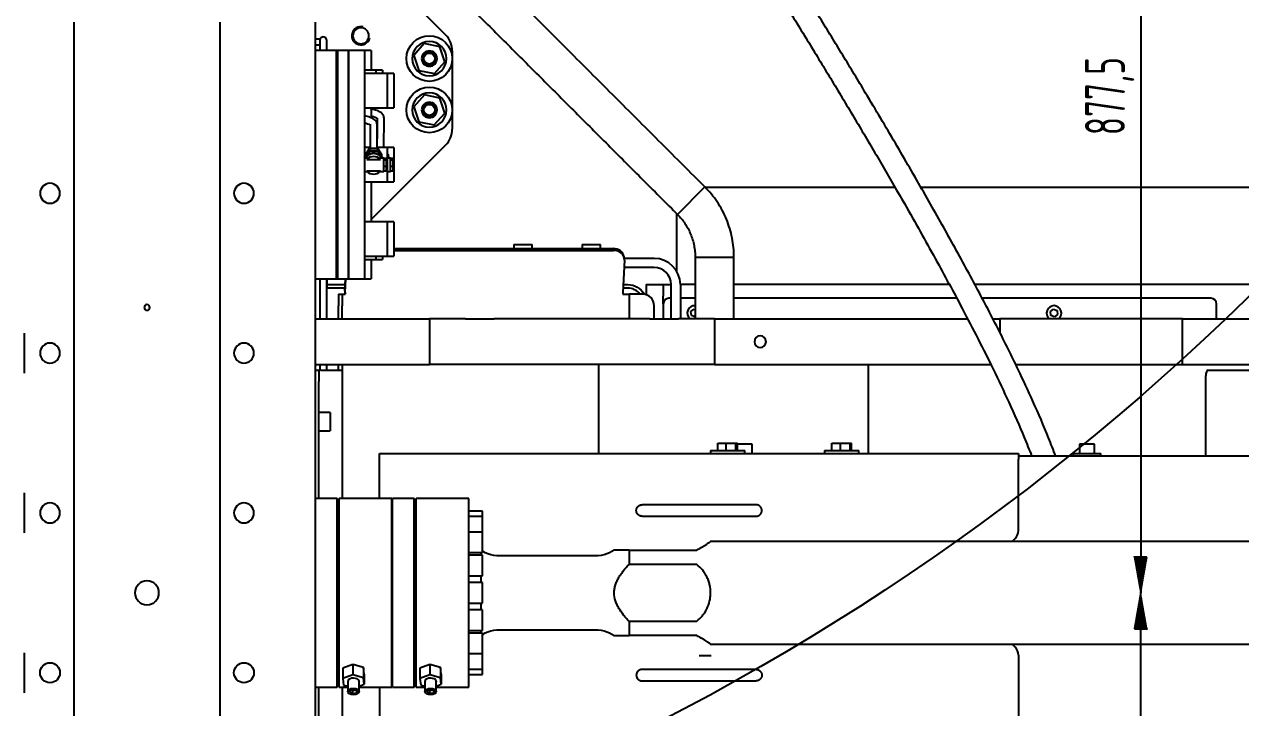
# Model space of a CAD drawing. Header units: millimetres. Extents: x 10462777 to 22643323, y 453826 to 1389191.
# Drawn here: x 11269581 to 11270614, y 577918 to 578497 of the extents above; entities that cross this region are included whole.
import ezdxf

# ---------------------------------------------------------------- set-up
doc = ezdxf.new("R2010")
doc.units = ezdxf.units.MM
doc.header["$LTSCALE"] = 200
doc.header["$MEASUREMENT"] = 0
doc.linetypes.add('CENTER', pattern=[2, 1.25, -0.25, 0.25, -0.25])
doc.linetypes.add('PHANTOM', pattern=[2.5, 1.25, -0.25, 0.25, -0.25, 0.25, -0.25])
doc.layers.add('1', color=1, linetype='CENTER')
doc.layers.add('11', color=6, linetype='PHANTOM')
doc.layers.add('LAYOUT', color=8, linetype='CONTINUOUS', lineweight=25)
doc.styles.add('iso-1', font='isocp.shx')
pattern_1 = [(45, (11264598.07192, 575850.65161), (-0.1369525464, 0.1369525464), [])]

# ---------------------------------------------------------------- blocks, each defined once
blk = doc.blocks.new('r710ic')
at = {"layer": 'LAYOUT', "color": 3}
blk.add_circle((272041.4, 104232.6), 2050.1, dxfattribs=at)

msp = doc.modelspace()

# ---------------------------------------------------------------- hatches: boundary and pattern name
at = {"layer": '1', "linetype": 'Continuous'}
h = msp.add_hatch(dxfattribs=at)
h.set_pattern_fill('ANSI31', color=27, scale=0.19368, angle=45, style=0, pattern_type=0)
h.set_pattern_definition(pattern_1)
h.paths.add_polyline_path([(11270528.77641, 578015.04485), (11270523.35494, 578045.79156), (11270534.19789, 578045.7916)], flags=0)
h = msp.add_hatch(dxfattribs=at)
h.set_pattern_fill('ANSI31', color=27, scale=0.19368, angle=45, style=0, pattern_type=0)
h.set_pattern_definition(pattern_1)
h.paths.add_polyline_path([(11270528.77641, 578015.04485), (11270534.19789, 577984.29815), (11270523.35494, 577984.29811)], flags=0)

# ---------------------------------------------------------------- linework, layer by layer
at = {"layer": '1', "color": 27, "linetype": 'Continuous'}
for p in [(11270528.77641, 578864.82038), (11270528.77641, 577165.26933)]:
    msp.add_line(p, (11270528.77641, 578015.04485), dxfattribs=at)
at = {"layer": '1', "color": 80, "linetype": 'Continuous'}
for p, q in [((11269938.62488, 578488.45517), (11269891.03604, 578536.04401)), ((11269944.29764, 578474.75992), (11269944.29764, 578408.49084)), ((11269938.62488, 578394.79559), (11269875.54085, 578331.71155))]:
    msp.add_line(p, q, dxfattribs=at)
at = {"layer": '1', "color": 15, "linetype": 'Continuous'}
for p, q in [((11269623.42769, 577530.84448), (11269623.42769, 578499.24522)), ((11269623.42769, 577530.84448), (11269623.42769, 578499.24522)), ((11269747.07319, 578499.24522), (11269747.07319, 577530.84448)), ((11269747.07319, 578499.24522), (11269747.07319, 577530.84448)), ((11269828.08955, 578499.24522), (11269828.08955, 577530.84448)), ((11269828.08955, 578499.24522), (11269828.08955, 577530.84448)), ((11269581.14736, 578235.35602), (11269581.14736, 578201.46199)), ((11269581.14736, 578235.35602), (11269581.14736, 578201.46199)), ((11269581.14736, 578099.77992), (11269581.14736, 578065.88589)), ((11269581.14736, 578099.77992), (11269581.14736, 578065.88589)), ((11269581.14736, 577964.20381), (11269581.14736, 577930.30979)), ((11269581.14736, 577964.20381), (11269581.14736, 577930.30979))]:
    msp.add_line(p, q, dxfattribs=at)
at = {"layer": '1', "color": 252, "linetype": 'Continuous'}
for p, q in [((11269828.0897, 578479.87721), (11269831.96315, 578479.87721)), ((11269831.96315, 578483.75081), (11269831.96315, 578480.99073)), ((11269831.96315, 578480.99073), (11269831.96315, 578475.03533)), ((11269837.77356, 578480.99073), (11269837.77356, 578483.75081)), ((11269837.77356, 578475.03533), (11269837.77356, 578480.99073)), ((11269846.15023, 578475.0352), (11269828.08935, 578475.0352)), ((11269847.11791, 578475.0352), (11269846.14954, 578475.0352)), ((11269846.63443, 578474.19654), (11269846.15023, 578475.0352)), ((11269846.15023, 578281.35506), (11269846.15023, 578475.0352)), ((11269847.11863, 578475.0352), (11269846.63443, 578474.19654)), ((11269846.63443, 578282.19372), (11269846.63443, 578474.19654)), ((11269856.31843, 578475.0352), (11269847.11863, 578475.0352)), ((11269847.11863, 578281.35506), (11269847.11863, 578475.0352)), ((11269869.87604, 578475.0352), (11269856.31843, 578475.0352)), ((11269856.31843, 578475.0352), (11269856.31843, 578281.35506)), ((11269856.31843, 578378.19513), (11269856.31843, 578475.0352)), ((11269875.54119, 578475.0352), (11269869.87601, 578475.0352)), ((11269869.87604, 578475.0352), (11269869.87604, 578281.35506)), ((11269875.54119, 578475.0352), (11269875.54119, 578458.57181)), ((11269875.54119, 578426.02666), (11269875.54119, 578418.02888)), ((11269874.71805, 578412.62386), (11269874.71805, 578392.38635)), ((11269880.52845, 578392.38635), (11269880.52845, 578412.62386)), ((11269880.72985, 578417.83942), (11269880.52846, 578400.09226)), ((11269886.25559, 578392.72126), (11269886.53988, 578417.77349)), ((11269856.31843, 578281.35506), (11269856.31843, 578378.19513)), ((11269875.54119, 578363.67547), (11269875.54119, 578329.82725)), ((11270135.534, 578336.04728), (11270158.81627, 578359.32888)), ((11269875.54119, 578297.81845), (11269875.54119, 578281.35506)), ((11270115.70457, 578298.78627), (11270090.42387, 578298.78627)), ((11270150.567, 578299.75369), (11270183.49262, 578299.75546)), ((11270115.70457, 578291.03906), (11270090.20749, 578291.03906)), ((11269828.08935, 578281.35506), (11269846.15023, 578281.35506)), ((11269831.96315, 578281.34597), (11269831.96315, 578247.46042)), ((11269837.77356, 578281.35506), (11269837.77356, 578273.60596)), ((11269837.77356, 578247.46042), (11269837.77356, 578281.34597)), ((11269837.77356, 578276.51305), (11269837.77356, 578273.60785)), ((11269837.77356, 578276.51305), (11269853.54445, 578276.51305)), ((11269853.39746, 578273.60785), (11269837.77677, 578273.60785)), ((11269846.14954, 578281.35506), (11269847.11791, 578281.35506)), ((11269846.15023, 578281.35506), (11269846.63443, 578282.19372)), ((11269846.63443, 578282.19372), (11269847.11863, 578281.35506)), ((11269847.11863, 578281.35506), (11269856.31843, 578281.35506)), ((11269856.31843, 578281.35506), (11269869.87604, 578281.35506)), ((11269869.87601, 578281.35506), (11269875.54119, 578281.35506)), ((11270093.43135, 578273.60785), (11270089.32997, 578273.60785)), ((11270089.47665, 578276.51305), (11270093.43135, 578276.51305)), ((11270108.92577, 578276.51305), (11270123.45178, 578276.51305)), ((11270108.92577, 578276.51305), (11270108.92577, 578267.88392)), ((11270123.45178, 578276.51305), (11270130.23052, 578276.51305)), ((11270123.45178, 578276.51305), (11270123.45178, 578266.82904)), ((11270130.23058, 578247.46005), (11270130.23058, 578276.51305)), ((11270137.97779, 578276.51305), (11270137.97779, 578247.46005)), ((11270123.45178, 578260.11742), (11270123.45178, 578266.82904)), ((11270130.23437, 578264.96537), (11270128.29378, 578264.96537)), ((11270150.56738, 578264.96537), (11270137.98233, 578264.96537)), ((11270372.55585, 578264.96537), (11270183.49981, 578264.96537)), ((11270588.28413, 578264.96537), (11270394.08196, 578264.96537)), ((11270123.45178, 578260.12337), (11270123.45178, 578247.46122)), ((11270593.12614, 578247.46122), (11270593.12614, 578260.12337)), ((11269831.96315, 578208.72106), (11269831.96315, 578203.9193)), ((11269837.77356, 578203.9193), (11269837.77356, 578208.72106)), ((11270585.6657, 578203.883), (11270755.32378, 578203.883)), ((11270584.00964, 578131.37066), (11270584.00964, 578199.04099)), ((11270425.01383, 578131.37399), (11270662.3053, 578131.37399))]:
    msp.add_line(p, q, dxfattribs=at)
at = {"layer": '1', "color": 163, "linetype": 'Continuous'}
for p, q in [((11270320.28274, 578358.83066), (11270159.23019, 578358.83066)), ((11270931.098, 578358.83066), (11270342.31259, 578358.83066)), ((11270135.07259, 578287.51233), (11270135.07259, 578336.50811)), ((11269894.91089, 578305.58731), (11270081.29258, 578305.58731)), ((11269894.91134, 578307.03991), (11270081.0733, 578307.03991)), ((11270090.51773, 578297.20071), (11270089.13792, 578269.77977)), ((11270090.44609, 578298.64621), (11270090.22681, 578300.09881)), ((11269853.27485, 578271.23237), (11269853.78424, 578281.35541)), ((11269853.49413, 578269.77977), (11269854.07661, 578281.35526)), ((11270150.5699, 578276.58618), (11270137.98069, 578276.58618)), ((11270366.36155, 578276.58618), (11270183.50328, 578276.58618)), ((11270940.782, 578276.58618), (11270388.01499, 578276.58618)), ((11269847.90301, 578268.32717), (11269850.80821, 578268.32717)), ((11269847.90301, 578268.32717), (11269847.90301, 578258.64316)), ((11269850.80821, 578268.32717), (11269850.80821, 578258.64316)), ((11269850.80821, 578268.32717), (11269853.46021, 578268.32717)), ((11270089.104, 578268.32717), (11270094.408, 578268.32717)), ((11270094.408, 578268.32717), (11270094.408, 578247.45512)), ((11270097.3132, 578268.32717), (11270094.408, 578268.32717)), ((11270106.0288, 578268.32717), (11270097.3132, 578268.32717)), ((11269847.90301, 578247.46079), (11269847.90301, 578258.64316)), ((11269850.80821, 578247.46079), (11269850.80821, 578258.64316)), ((11270115.71281, 578247.46047), (11270115.71281, 578258.64316)), ((11269828.08955, 578247.46103), (11269924.92963, 578247.46103)), ((11269924.92963, 578247.46103), (11269924.92963, 578208.725)), ((11269955.6267, 578247.46103), (11269924.92963, 578247.46103)), ((11269955.6267, 578247.46103), (11269979.83672, 578247.46103)), ((11270112.12272, 578247.46103), (11269979.83672, 578247.46103)), ((11270112.12272, 578247.46103), (11270136.33274, 578247.46103)), ((11270167.02981, 578247.46103), (11270136.33274, 578247.46103)), ((11270167.02981, 578247.46103), (11270167.02981, 578208.725)), ((11270167.02981, 578247.46103), (11270381.77268, 578247.46103)), ((11270403.23637, 578247.46103), (11270409.13, 578247.46103)), ((11270409.13, 578247.46103), (11270409.13, 578236.00364)), ((11270564.07412, 578247.46103), (11270409.13, 578247.46103)), ((11270564.07412, 578247.46103), (11271131.55695, 578247.46103)), ((11270564.07412, 578208.725), (11270564.07412, 578247.46103)), ((11269828.08955, 578208.725), (11269924.92963, 578208.725)), ((11269828.08955, 578203.92852), (11269830.99475, 578203.92852)), ((11269830.99475, 578203.92852), (11269830.99475, 578194.24451)), ((11269832.90632, 578203.92852), (11269830.99475, 578203.92852)), ((11269832.90632, 578203.92852), (11269846.98508, 578203.92852)), ((11269846.98508, 578203.92852), (11269850.80821, 578203.92852)), ((11269847.90301, 578203.92852), (11269847.90301, 578208.72496)), ((11269850.80821, 578208.72496), (11269850.80821, 578203.92852)), ((11269850.80821, 578203.92852), (11269850.80821, 578094.93674)), ((11269955.6267, 578208.725), (11269924.92963, 578208.725)), ((11269979.83672, 578208.725), (11269955.6267, 578208.725)), ((11270112.12272, 578208.725), (11269979.83672, 578208.725)), ((11270068.42316, 578208.725), (11270068.42316, 578133.31079)), ((11270136.33274, 578208.725), (11270112.12272, 578208.725)), ((11270167.02981, 578208.725), (11270136.33274, 578208.725)), ((11270167.02981, 578208.725), (11270401.45088, 578208.725)), ((11270297.76391, 578133.31079), (11270297.76391, 578208.725)), ((11270422.65129, 578208.725), (11270564.07412, 578208.725)), ((11270564.07412, 578208.725), (11271131.55695, 578208.725)), ((11269830.99475, 578094.9343), (11269830.99475, 578194.24451)), ((11269830.99475, 577835.84519), (11269830.99475, 577935.1554)), ((11269850.80821, 577935.15296), (11269850.80821, 577826.16119))]:
    msp.add_line(p, q, dxfattribs=at)
at = {"layer": '1', "color": 60, "linetype": 'Continuous'}
for p, q in [((11269882.71041, 578133.31079), (11270425.01483, 578133.31079)), ((11269882.71041, 578128.46879), (11269882.71041, 578133.31079)), ((11270425.01483, 578133.31079), (11270425.01483, 578128.46879)), ((11269882.71041, 578094.9386), (11269882.71041, 578128.46879)), ((11270425.01483, 578067.96034), (11270425.01483, 578128.46879)), ((11269846.66183, 578094.93791), (11269828.08955, 578094.93791)), ((11269846.66183, 578071.53778), (11269846.66183, 578094.93791)), ((11269892.9724, 578094.93791), (11269848.25331, 578094.93791)), ((11269848.25331, 577935.15179), (11269848.25331, 578094.93791)), ((11269892.9724, 577935.15179), (11269892.9724, 578094.93791)), ((11269912.12572, 578094.93791), (11269893.55344, 578094.93791)), ((11269893.55344, 578071.53778), (11269893.55344, 578094.93791)), ((11269912.12572, 578071.53778), (11269912.12572, 578094.93791)), ((11269958.43629, 578094.93791), (11269913.7172, 578094.93791)), ((11269913.7172, 577935.15179), (11269913.7172, 578094.93791)), ((11269958.43629, 577935.15179), (11269958.43629, 578094.93791)), ((11269846.66183, 577935.15179), (11269846.66183, 578071.53778)), ((11269893.55344, 577935.15179), (11269893.55344, 578071.53778)), ((11269912.12572, 577935.15179), (11269912.12572, 578071.53778)), ((11271192.5662, 578058.62289), (11270163.29594, 578058.62289)), ((11270419.68842, 578058.62268), (11270422.17845, 578061.11271)), ((11269893.55482, 578051.35988), (11269892.97438, 578051.35988)), ((11269892.97485, 578050.07481), (11269893.55682, 578050.07481)), ((11269968.50766, 578049.12639), (11269968.50766, 578046.92105)), ((11269970.05486, 578050.07481), (11269970.73281, 578050.07481)), ((11269972.39989, 578049.1127), (11269970.05713, 578050.46529)), ((11270068.24362, 578046.51788), (11269982.0839, 578046.51788)), ((11270081.81986, 578051.35988), (11270077.92763, 578049.1127)), ((11270094.39976, 578051.35988), (11270151.85124, 578051.35988)), ((11270094.39976, 578051.35988), (11270094.39976, 578039.13352)), ((11270151.85124, 578039.13352), (11270094.39976, 578039.13352)), ((11269968.50766, 578029.49019), (11269968.50766, 578023.75797)), ((11269968.50766, 578006.33173), (11269968.50766, 578000.59951)), ((11270094.39976, 577990.95619), (11270151.85124, 577990.95619)), ((11270094.39976, 577990.95619), (11270094.39976, 577978.72982)), ((11269892.97438, 577978.72982), (11269893.55482, 577978.72982)), ((11269892.97485, 577980.01489), (11269893.55682, 577980.01489)), ((11269968.50766, 577983.16865), (11269968.50766, 577980.96331)), ((11269970.05486, 577980.01489), (11269970.73281, 577980.01489)), ((11269970.05713, 577979.62441), (11269972.39989, 577980.97701)), ((11269982.0839, 577983.57183), (11270068.24362, 577983.57183)), ((11270077.92763, 577980.97701), (11270081.81986, 577978.72982)), ((11270151.85124, 577978.72982), (11270094.39976, 577978.72982)), ((11270163.29594, 577971.46682), (11271192.5662, 577971.46682)), ((11270422.17845, 577968.97699), (11270419.68842, 577971.46702)), ((11270425.01483, 577962.12937), (11270425.01483, 577901.62091)), ((11269828.08955, 577935.15179), (11269846.66183, 577935.15179)), ((11269848.25331, 577935.15179), (11269855.76052, 577935.15179)), ((11269865.30246, 577935.15179), (11269892.9724, 577935.15179)), ((11269882.71041, 577935.15111), (11269882.71041, 577901.62091)), ((11269893.55344, 577935.15179), (11269912.12572, 577935.15179)), ((11269913.7172, 577935.15179), (11269921.22441, 577935.15179)), ((11269930.76635, 577935.15179), (11269958.43629, 577935.15179))]:
    msp.add_line(p, q, dxfattribs=at)
at = {"layer": '1', "color": 80, "linetype": 'Continuous', "extrusion": (0, 0, -1)}
msp.add_circle((-11269866.82558, 578487.62441), 6.77881, dxfattribs=at)
at = {"layer": '1', "color": 15, "linetype": 'Continuous', "extrusion": (0, 0, -1)}
for centre, radius in [((-11269602.93638, 578353.98511), 8.47351), ((-11269602.93638, 578353.98511), 8.47351), ((-11269767.5645, 578353.98511), 8.47351), ((-11269767.5645, 578353.98511), 8.47351), ((-11269685.25044, 578257.14504), 2.421), ((-11269685.25044, 578257.14504), 2.421), ((-11269602.93638, 578218.40901), 8.47351), ((-11269602.93638, 578218.40901), 8.47351), ((-11269767.5645, 578218.40901), 8.47351), ((-11269767.5645, 578218.40901), 8.47351), ((-11269602.93638, 578082.8329), 8.47351), ((-11269602.93638, 578082.8329), 8.47351), ((-11269767.5645, 578082.8329), 8.47351), ((-11269767.5645, 578082.8329), 8.47351), ((-11269685.25044, 578015.04485), 10.16821), ((-11269685.25044, 578015.04485), 10.16821)]:
    msp.add_circle(centre, radius, dxfattribs=at)
at = {"layer": '1', "color": 163, "linetype": 'Continuous', "extrusion": (0, 0, -1)}
msp.add_circle((-11270205.76584, 578228.09302), 4.93884, dxfattribs=at)
at = {"layer": '1', "color": 15, "linetype": 'Continuous'}
for centre in [(11269602.93638, 577947.2568), (11269602.93638, 577947.2568), (11269767.5645, 577947.2568), (11269767.5645, 577947.2568)]:
    msp.add_circle(centre, 8.47351, dxfattribs=at)
at = {"layer": '1', "color": 80, "linetype": 'Continuous'}
for centre, radius, start, end in [((11269866.82558, 578487.62441), 7.74721, 74.99999998, 344.99999998), ((11269924.92963, 578474.75992), 19.36801, 0, 44.99999994), ((11269924.92963, 578408.49084), 19.36801, 315.00000006, 0)]:
    msp.add_arc(centre, radius, start, end, dxfattribs=at)
at = {"layer": '1', "color": 252, "linetype": 'Continuous'}
for centre, radius, start, end in [((11269834.86836, 578483.75081), 2.9052, 0, 180.00003895), ((11270115.70457, 578276.51305), 22.27322, 0, 90), ((11270115.70457, 578276.51305), 14.52601, 0, 90), ((11270093.43135, 578261.01864), 12.58921, 35.48954465, 90), ((11270128.29378, 578260.12337), 4.842, 90, 180), ((11270588.28413, 578260.12337), 4.842, 0, 90)]:
    msp.add_arc(centre, radius, start, end, dxfattribs=at)
at = {"layer": '1', "color": 252, "linetype": 'Continuous', "extrusion": (0, 0, -1)}
msp.add_arc((-11270093.43135, 578261.01864), 15.49441, 90, 152.11686127, dxfattribs=at)
at = {"layer": '1', "color": 163, "linetype": 'Continuous'}
msp.add_arc((11270106.0288, 578258.64316), 9.68401, 0, 90, dxfattribs=at)
at = {"layer": '1', "color": 60, "linetype": 'Continuous', "extrusion": (0, 0, -1)}
for centre, radius, start, end in [((-11269847.45757, 578094.93791), 0.79574, 180, 0), ((-11269912.92146, 578094.93791), 0.79574, 180, 0), ((-11269982.0839, 578065.88589), 19.36801, 270, 300), ((-11270068.24362, 578065.88589), 19.36801, 240, 270), ((-11269982.0839, 577964.20381), 19.36801, 60, 90), ((-11270068.24362, 577964.20381), 19.36801, 90, 120), ((-11269847.45757, 577935.15179), 0.79574, 0, 180), ((-11269912.92146, 577935.15179), 0.79574, 0, 180)]:
    msp.add_arc(centre, radius, start, end, dxfattribs=at)
at = {"layer": '1', "color": 60, "linetype": 'Continuous'}
for centre, start, end in [((11270415.33082, 578067.96034), 315.00000006, 0), ((11270415.33082, 577962.12937), 0, 44.99999994)]:
    msp.add_arc(centre, 9.68401, start, end, dxfattribs=at)
at = {"layer": '1', "color": 163, "linetype": 'Continuous'}
for centre, major_axis, ratio, start_param, end_param in [((11270080.65129, 578298.65331), (-9.57552, -1.4455), 0.8627299157, 3.1415988443, 4.5391653132), ((11270080.87057, 578297.20071), (9.57552, 1.4455), 0.8627299157, 6.10996164, 7.6807579668), ((11269853.71342, 578268.32717), (0, -5.8104), 0.0871557427, 4.1887902048, 4.7123889804), ((11269853.71342, 578268.32717), (0, -2.9052), 0.0871557427, 4.1887902048, 4.7123889804), ((11270089.35721, 578268.32717), (0, 2.9052), 0.0871557427, 1.0471975512, 1.5707963268)]:
    msp.add_ellipse(centre, major_axis=major_axis, ratio=ratio, start_param=start_param, end_param=end_param, dxfattribs=at)
at = {"layer": '1', "color": 252, "linetype": 'Continuous'}
msp.add_ellipse((11270585.6657, 578199.04099), major_axis=(0, -4.842), ratio=0.3420201433, start_param=3.1415926536, end_param=4.7123889804, dxfattribs=at)
at = {"layer": '1', "color": 163, "linetype": 'Continuous'}
for points, knots in [([(11270066.87476, 578762.12752), (11270068.32966, 578759.95393), (11270071.71455, 578754.89154), (11270077.58018, 578746.09564), (11270084.25504, 578736.05529), (11270091.25532, 578725.49356), (11270098.50542, 578714.52111), (11270106.20783, 578702.82646), (11270114.4191, 578690.31887), (11270123.74817, 578676.05716), (11270134.55996, 578659.45968), (11270146.96722, 578640.31926), (11270161.04601, 578618.47545), (11270176.75918, 578593.93093), (11270193.9712, 578566.83608), (11270212.51728, 578537.37789), (11270232.07637, 578505.98765), (11270252.08664, 578473.48956), (11270272.0076, 578440.70254), (11270291.51368, 578408.1181), (11270310.34902, 578376.12406), (11270327.05275, 578347.21406), (11270341.64157, 578321.48764), (11270354.24977, 578298.84621), (11270366.12731, 578277.09022), (11270378.3539, 578254.19507), (11270390.88715, 578230.04941), (11270404.14157, 578203.53084), (11270417.42694, 578175.56348), (11270428.14906, 578151.1939), (11270434.10937, 578136.35535), (11270436.06969, 578131.26455)], [0, 0, 0, 0, 0.0413106713, 0.0890780637, 0.1308834658, 0.1674434769, 0.2034198933, 0.2342654856, 0.264069313, 0.295064751, 0.3267617443, 0.3587843295, 0.3909362888, 0.4230436846, 0.4550338706, 0.4875308956, 0.5212836922, 0.556171588, 0.5917146671, 0.6281306821, 0.6654078927, 0.7026756576, 0.7320567833, 0.7608788843, 0.7889885959, 0.8171514742, 0.8526395859, 0.8887444116, 0.9301508275, 0.9757615235, 1, 1, 1, 1]), ([(11270456.40911, 578131.17835), (11270454.5555, 578136.20916), (11270448.65347, 578151.48594), (11270438.22214, 578175.84351), (11270423.75448, 578206.87888), (11270407.54146, 578239.53396), (11270388.33251, 578276.24685), (11270367.40588, 578314.62355), (11270344.88298, 578354.56924), (11270320.92467, 578395.89473), (11270297.74204, 578434.94782), (11270276.12461, 578470.71676), (11270256.69583, 578502.43154), (11270237.5476, 578533.31536), (11270219.01252, 578562.89366), (11270201.81325, 578590.08584), (11270186.59211, 578613.96308), (11270173.66299, 578634.11462), (11270162.88091, 578650.8317), (11270153.39306, 578665.4795), (11270144.20234, 578679.61503), (11270134.56762, 578694.37512), (11270125.29277, 578708.52457), (11270116.44868, 578721.96592), (11270108.09778, 578734.61261), (11270099.84733, 578747.0622), (11270093.87293, 578756.04461), (11270090.62829, 578760.9122), (11270089.74118, 578762.24222)], [0, 0, 0, 0, 0.0244753287, 0.073683519, 0.1146883908, 0.1665460202, 0.2190381205, 0.27178455, 0.324175762, 0.3760005265, 0.4267731632, 0.4639151009, 0.4995931247, 0.5340721069, 0.5679601162, 0.6012210722, 0.6322368688, 0.6610111891, 0.6873139541, 0.7109213213, 0.7368213135, 0.7677773802, 0.80474726, 0.8394431795, 0.8794612725, 0.9256320429, 0.9789036146, 1, 1, 1, 1])]:
    msp.add_open_spline(points, degree=3, knots=knots, dxfattribs=at)
at = {"layer": '1', "color": 252, "linetype": 'Continuous'}
for points, knots in [([(11270158.81627, 578359.32888), (11270146.49601, 578371.64914), (11270121.85554, 578396.28961), (11270084.89486, 578433.25028), (11270051.01428, 578467.13086), (11270020.21376, 578497.93138), (11269992.49329, 578525.65186), (11269972.03068, 578546.11447), (11269960.80822, 578557.33692), (11269958.82592, 578559.31922)], [0, 0, 0, 0, 0.1848128238, 0.3696248873, 0.5544369509, 0.6930459985, 0.8316550462, 0.9702640938, 1, 1, 1, 1]), ([(11269958.82402, 578512.75726), (11269962.28647, 578509.29481), (11269974.98907, 578496.59221), (11269996.93183, 578474.64945), (11270024.6523, 578446.92898), (11270052.37277, 578419.20851), (11270080.09324, 578391.48804), (11270107.81365, 578363.76763), (11270126.2939, 578345.28738), (11270135.534, 578336.04728)], [0, 0, 0, 0, 0.0587818243, 0.2156516984, 0.3725215724, 0.5293914464, 0.6862613204, 0.8431311945, 1, 1, 1, 1]), ([(11269832.70182, 578484.76868), (11269831.81094, 578484.75826), (11269830.34766, 578484.74644), (11269828.56252, 578484.7374), (11269828.17821, 578484.73564)], [0, 0, 0, 0, 0.7911902326, 1, 1, 1, 1]), ([(11269880.52845, 578412.62386), (11269880.42429, 578413.59061), (11269879.94497, 578415.20246), (11269877.84815, 578417.0885), (11269874.86646, 578418.45903), (11269871.72113, 578419.24829), (11269870.02664, 578419.56191)], [0, 0, 0, 0, 0.2026706981, 0.3899055987, 0.702849741, 1, 1, 1, 1]), ([(11269886.53988, 578417.77349), (11269886.44337, 578418.87013), (11269885.89433, 578420.73301), (11269883.39648, 578422.9815), (11269879.96697, 578424.54105), (11269876.57456, 578425.38044), (11269875.04749, 578425.67099)], [0, 0, 0, 0, 0.2206127517, 0.4275003417, 0.7583689675, 1, 1, 1, 1]), ([(11269875.70278, 578419.59277), (11269876.63545, 578419.36551), (11269878.58675, 578418.77973), (11269880.52305, 578417.80456), (11269880.77671, 578417.39509), (11269880.81635, 578417.38652)], [0, 0, 0, 0, 0.2966307321, 0.6892740254, 1, 1, 1, 1]), ([(11269870.04845, 578413.63259), (11269870.90719, 578413.44672), (11269872.7723, 578412.95875), (11269874.61617, 578412.18548), (11269874.90315, 578411.8078), (11269874.94311, 578411.815)], [0, 0, 0, 0, 0.2952967514, 0.7081663993, 1, 1, 1, 1]), ([(11270183.49262, 578299.75546), (11270183.4825, 578305.28413), (11270182.42041, 578316.21268), (11270177.59533, 578332.20978), (11270169.69551, 578346.93351), (11270162.71866, 578355.41227), (11270158.81627, 578359.32888)], [0, 0, 0, 0, 0.2475664091, 0.4999953533, 0.7524251826, 1, 1, 1, 1]), ([(11270135.534, 578336.04728), (11270137.91143, 578333.66123), (11270142.16158, 578328.49723), (11270146.97517, 578319.52151), (11270149.43207, 578311.38408), (11270150.40651, 578304.72991), (11270150.56666, 578301.41037), (11270150.567, 578299.75369)], [0, 0, 0, 0, 0.2475007803, 0.4998450751, 0.7521884912, 0.8769790439, 1, 1, 1, 1]), ([(11270150.567, 578299.75369), (11270150.567, 578289.42441), (11270150.567, 578271.99333), (11270150.567, 578254.56226), (11270150.567, 578247.46046)], [0, 0, 0, 0, 0.5925785081, 1, 1, 1, 1]), ([(11270183.49262, 578247.45956), (11270183.49262, 578254.56165), (11270183.49262, 578271.99362), (11270183.49262, 578289.42559), (11270183.49262, 578299.75546)], [0, 0, 0, 0, 0.4074179446, 1, 1, 1, 1])]:
    msp.add_open_spline(points, degree=3, knots=knots, dxfattribs=at)
at = {"layer": '1', "color": 60, "linetype": 'Continuous'}
for points, knots in [([(11270151.85124, 578051.35988), (11270153.62547, 578052.27425), (11270155.21739, 578053.18689), (11270157.35664, 578054.4763), (11270158.02764, 578054.89309), (11270158.96834, 578055.48957), (11270159.26991, 578055.68299), (11270159.8429, 578056.05381), (11270160.11526, 578056.23183), (11270161.40654, 578057.08227), (11270162.2176, 578057.63709), (11270162.9213, 578058.12245), (11270163.04653, 578058.20919), (11270163.26023, 578058.35754), (11270163.34932, 578058.41959), (11270163.56404, 578058.56934), (11270163.63729, 578058.6207), (11270163.64038, 578058.62287), (11270163.64042, 578058.62289), (11270163.64041, 578058.62288)], [0, 0, 0, 0, 0.2492846162, 0.2492846162, 0.3739269243, 0.3739269243, 0.4362480783, 0.4362480783, 0.4985692324, 0.4985692324, 0.7478538485, 0.7478538485, 0.8101750026, 0.8101750026, 0.8724961566, 0.8724961566, 0.9971384647, 0.9971384647, 1, 1, 1, 1]), ([(11270094.39976, 578051.35988), (11270092.8106, 578051.35988), (11270091.27509, 578051.35988), (11270089.09951, 578051.35988), (11270088.39367, 578051.35988), (11270087.0556, 578051.35988), (11270086.42204, 578051.35988), (11270085.24342, 578051.35988), (11270084.6983, 578051.35988), (11270083.9647, 578051.35988), (11270083.73424, 578051.35988), (11270083.30523, 578051.35988), (11270083.10613, 578051.35988), (11270082.56996, 578051.35988), (11270082.15328, 578051.35988), (11270081.93877, 578051.35988), (11270081.84575, 578051.35988), (11270081.82175, 578051.35988), (11270081.81997, 578051.35988)], [0, 0, 0, 0, 0.2508430542, 0.2508430542, 0.3762645813, 0.3762645813, 0.5016861084, 0.5016861084, 0.6271076355, 0.6271076355, 0.689818399, 0.689818399, 0.7525291626, 0.7525291626, 0.8779506897, 0.9406614532, 0.9406614532, 1, 1, 1, 1]), ([(11270094.39976, 577990.95619), (11270093.60337, 577991.78798), (11270092.82058, 577992.63532), (11270091.28879, 577994.36871), (11270090.5384, 577995.25642), (11270088.36088, 577997.98188), (11270087.01872, 577999.86327), (11270085.26021, 578002.83518), (11270084.71696, 578003.85107), (11270083.98425, 578005.42323), (11270083.75376, 578005.95537), (11270083.32409, 578007.03807), (11270083.12422, 578007.59078), (11270082.22311, 578010.37934), (11270081.82302, 578012.6645), (11270081.81909, 578015.60493), (11270081.84318, 578016.19138), (11270081.93877, 578017.35302), (11270082.15328, 578019.08258), (11270082.56996, 578020.7755), (11270083.10613, 578022.44676), (11270083.30523, 578023.00107), (11270083.73424, 578024.08792), (11270083.9647, 578024.62245), (11270084.6983, 578026.2025), (11270085.24342, 578027.2246), (11270086.42204, 578029.21955), (11270087.0556, 578030.19235), (11270088.39367, 578032.0984), (11270089.09951, 578033.03288), (11270091.27509, 578035.75419), (11270092.8106, 578037.47369), (11270094.39976, 578039.13352)], [0, 0, 0, 0, 0.0625, 0.0625, 0.125, 0.125, 0.25, 0.25, 0.3125, 0.3125, 0.34375, 0.34375, 0.375, 0.375, 0.5, 0.5, 0.53125, 0.53125, 0.5625, 0.625, 0.625, 0.65625, 0.65625, 0.6875, 0.6875, 0.75, 0.75, 0.8125, 0.8125, 0.875, 0.875, 1, 1, 1, 1]), ([(11270151.85124, 577990.95619), (11270153.62547, 577992.33466), (11270155.21739, 577993.88019), (11270157.35664, 577996.46707), (11270158.02764, 577997.37459), (11270158.96834, 577998.81098), (11270159.26991, 577999.30103), (11270159.8429, 578000.29389), (11270160.11526, 578000.79812), (11270161.40654, 578003.35893), (11270162.2176, 578005.53263), (11270162.9213, 578008.43339), (11270163.04653, 578009.0249), (11270163.26023, 578010.20641), (11270163.34932, 578010.79848), (11270163.56404, 578012.57864), (11270163.63729, 578013.77064), (11270163.64182, 578015.56658), (11270163.62573, 578016.16655), (11270163.55769, 578017.36917), (11270163.50555, 578017.97348), (11270163.29511, 578019.77945), (11270163.08538, 578020.95774), (11270162.5355, 578023.26661), (11270162.19532, 578024.39717), (11270161.58889, 578026.0585), (11270161.36993, 578026.60809), (11270160.90515, 578027.68359), (11270160.65909, 578028.21048), (11270159.88135, 578029.76026), (11270159.31026, 578030.75236), (11270158.37721, 578032.1833), (11270158.05342, 578032.65072), (11270157.38017, 578033.56686), (11270157.03007, 578034.01628), (11270155.23064, 578036.19831), (11270153.62844, 578037.75274), (11270151.85124, 578039.13352)], [0, 0, 0, 0, 0.125, 0.125, 0.1875, 0.1875, 0.21875, 0.21875, 0.25, 0.25, 0.375, 0.375, 0.40625, 0.40625, 0.4375, 0.4375, 0.5, 0.5, 0.53125, 0.53125, 0.5625, 0.5625, 0.625, 0.625, 0.6875, 0.6875, 0.71875, 0.71875, 0.75, 0.75, 0.8125, 0.8125, 0.84375, 0.84375, 0.875, 0.875, 1, 1, 1, 1]), ([(11270081.81997, 577978.72982), (11270081.82175, 577978.72982), (11270081.84575, 577978.72982), (11270081.93877, 577978.72982), (11270082.15328, 577978.72982), (11270082.56996, 577978.72982), (11270083.10613, 577978.72982), (11270083.30523, 577978.72982), (11270083.73424, 577978.72982), (11270083.9647, 577978.72982), (11270084.6983, 577978.72982), (11270085.24342, 577978.72982), (11270086.42204, 577978.72982), (11270087.0556, 577978.72982), (11270088.39367, 577978.72982), (11270089.09951, 577978.72982), (11270091.27509, 577978.72982), (11270092.8106, 577978.72982), (11270094.39976, 577978.72982)], [0, 0, 0, 0, 0.0593385462, 0.0593385462, 0.1220493098, 0.2474708369, 0.2474708369, 0.3101816005, 0.3101816005, 0.3728923641, 0.3728923641, 0.4983138913, 0.4983138913, 0.6237354185, 0.6237354185, 0.7491569456, 0.7491569456, 1, 1, 1, 1]), ([(11270163.6404, 577971.46682), (11270163.64009, 577971.46704), (11270163.62395, 577971.47835), (11270163.55769, 577971.52469), (11270163.50555, 577971.56114), (11270163.29511, 577971.70794), (11270163.08538, 577971.85398), (11270162.5355, 577972.23345), (11270162.19532, 577972.46691), (11270161.58889, 577972.87768), (11270161.36993, 577973.02522), (11270160.90515, 577973.33609), (11270160.65909, 577973.49961), (11270159.88135, 577974.01211), (11270159.31026, 577974.38301), (11270158.37721, 577974.9751), (11270158.05342, 577975.17843), (11270157.38017, 577975.59573), (11270157.03007, 577975.81008), (11270155.23064, 577976.89544), (11270153.62844, 577977.81392), (11270151.85124, 577978.72982)], [0, 0, 0, 0, 0.0594219901, 0.0594219901, 0.1221271908, 0.1221271908, 0.2475375921, 0.2475375921, 0.3729479934, 0.3729479934, 0.4356531941, 0.4356531941, 0.4983583947, 0.4983583947, 0.623768796, 0.623768796, 0.6864739967, 0.6864739967, 0.7491791974, 0.7491791974, 1, 1, 1, 1])]:
    msp.add_open_spline(points, degree=3, knots=knots, dxfattribs=at)
at = {"layer": '11', "color": 60, "linetype": 'Continuous'}
for p, q in [((11269920.63183, 578480.96807), (11269911.7721, 578470.89024)), ((11269933.78936, 578478.33423), (11269920.63183, 578480.96807)), ((11269911.7721, 578470.89024), (11269916.06989, 578458.17857)), ((11269938.08715, 578465.62256), (11269933.78936, 578478.33423)), ((11269929.22742, 578455.54473), (11269938.08715, 578465.62256)), ((11269879.56005, 578458.57239), (11269869.87604, 578458.57239)), ((11269889.24406, 578455.62061), (11269869.87604, 578455.62061)), ((11269885.2252, 578458.57239), (11269879.56005, 578458.57239)), ((11269879.56005, 578458.57239), (11269879.56005, 578455.62036)), ((11269885.2252, 578458.57239), (11269885.2252, 578455.62036)), ((11269894.9092, 578455.62061), (11269889.24376, 578455.62061)), ((11269889.24406, 578455.62061), (11269889.24406, 578426.56859)), ((11269894.9092, 578455.62061), (11269894.9092, 578426.56859)), ((11269916.06989, 578458.17857), (11269929.22742, 578455.54473)), ((11269920.76229, 578437.4334), (11269911.79977, 578427.44686)), ((11269933.89214, 578434.6649), (11269920.76229, 578437.4334)), ((11269938.05948, 578421.90987), (11269933.89214, 578434.6649)), ((11269869.87604, 578426.56859), (11269889.24406, 578426.56859)), ((11269889.24376, 578426.56859), (11269894.9092, 578426.56859)), ((11269911.79977, 578427.44686), (11269915.96711, 578414.69183)), ((11269929.09696, 578411.92333), (11269938.05948, 578421.90987)), ((11269915.96711, 578414.69183), (11269929.09696, 578411.92333)), ((11269874.71805, 578392.72114), (11269869.87604, 578392.72114)), ((11269869.9978, 578383.78622), (11269873.42995, 578389.52831)), ((11269870.91397, 578386.77368), (11269874.26861, 578392.3861)), ((11269872.68126, 578385.96319), (11269873.42995, 578387.21578)), ((11269873.42995, 578389.52831), (11269873.42995, 578387.21578)), ((11269873.42995, 578389.52831), (11269881.81655, 578389.52831)), ((11269873.42995, 578387.21578), (11269874.92734, 578387.21578)), ((11269873.75892, 578389.52824), (11269874.26861, 578390.38097)), ((11269874.26861, 578392.3861), (11269874.26861, 578390.38097)), ((11269874.26861, 578392.3861), (11269880.97789, 578392.3861)), ((11269874.26861, 578390.38097), (11269880.97789, 578390.38097)), ((11269880.31916, 578387.21578), (11269881.81655, 578387.21578)), ((11269889.24406, 578392.72114), (11269880.52815, 578392.72114)), ((11269880.97789, 578392.3861), (11269884.33253, 578386.77368)), ((11269880.97789, 578392.3861), (11269880.97789, 578390.38097)), ((11269880.97789, 578390.38097), (11269881.48758, 578389.52824)), ((11269881.81655, 578389.52831), (11269885.2487, 578383.78622)), ((11269881.81655, 578389.52831), (11269881.81655, 578387.21578)), ((11269881.81655, 578387.21578), (11269882.56524, 578385.96319)), ((11269894.9092, 578392.72114), (11269889.24376, 578392.72114)), ((11269889.24403, 578388.03454), (11269889.99767, 578386.77368)), ((11269889.24406, 578392.72114), (11269889.24406, 578363.66912)), ((11269894.9092, 578392.72114), (11269894.9092, 578363.66912)), ((11269872.03648, 578383.78619), (11269869.87604, 578383.78619)), ((11269870.91397, 578386.77368), (11269870.91397, 578385.31902)), ((11269871.92146, 578382.76002), (11269883.32504, 578382.76002)), ((11269886.33886, 578383.78619), (11269883.19406, 578383.78619)), ((11269884.33253, 578386.77368), (11269884.33253, 578385.31902)), ((11269886.33886, 578382.14861), (11269886.33886, 578383.78619)), ((11269888.27566, 578383.59568), (11269886.33886, 578383.59568)), ((11269888.27566, 578382.14861), (11269886.33886, 578382.14861)), ((11269886.33886, 578376.74806), (11269886.33886, 578382.14861)), ((11269888.27566, 578376.74806), (11269886.33886, 578376.74806)), ((11269886.33886, 578372.79458), (11269886.33886, 578376.74806)), ((11269888.27566, 578383.59568), (11269888.27566, 578382.14861)), ((11269888.27566, 578382.14861), (11269888.27566, 578376.74806)), ((11269888.27566, 578376.74806), (11269888.27566, 578372.79458)), ((11269892.004, 578383.78619), (11269889.24409, 578383.78619)), ((11269889.24412, 578386.57971), (11269890.91384, 578383.78622)), ((11269889.99767, 578386.77368), (11269889.99767, 578385.31902)), ((11269892.004, 578382.14861), (11269892.004, 578383.78619)), ((11269893.9408, 578383.59568), (11269892.004, 578383.59568)), ((11269893.9408, 578382.14861), (11269892.004, 578382.14861)), ((11269892.004, 578376.74806), (11269892.004, 578382.14861)), ((11269893.9408, 578376.74806), (11269892.004, 578376.74806)), ((11269892.004, 578372.79458), (11269892.004, 578376.74806)), ((11269893.9408, 578383.59568), (11269893.9408, 578382.14861)), ((11269893.9408, 578382.14861), (11269893.9408, 578376.74806)), ((11269893.9408, 578376.74806), (11269893.9408, 578372.79458)), ((11269869.87604, 578372.60407), (11269871.94404, 578372.60407)), ((11269883.32504, 578372.62768), (11269871.92146, 578372.62768)), ((11269883.30248, 578372.60407), (11269886.33886, 578372.60407)), ((11269888.27566, 578372.79458), (11269886.33886, 578372.79458)), ((11269886.33886, 578372.60407), (11269886.33886, 578372.79458)), ((11269889.24409, 578372.60407), (11269892.004, 578372.60407)), ((11269893.9408, 578372.79458), (11269892.004, 578372.79458)), ((11269892.004, 578372.60407), (11269892.004, 578372.79458)), ((11269869.87604, 578363.66912), (11269889.24406, 578363.66912)), ((11269889.24376, 578363.66912), (11269894.9092, 578363.66912)), ((11269889.24406, 578329.82167), (11269869.87604, 578329.82167)), ((11269894.9092, 578329.82167), (11269889.24376, 578329.82167)), ((11269889.24406, 578329.82167), (11269889.24406, 578300.76965)), ((11269894.9092, 578329.82167), (11269894.9092, 578300.76965)), ((11269996.59128, 578310.40708), (11269996.59128, 578307.03977)), ((11269996.59128, 578310.40708), (11270012.08569, 578310.40708)), ((11270012.08569, 578307.03977), (11270012.08569, 578310.40708)), ((11270054.69533, 578310.40708), (11270054.69533, 578307.03977)), ((11270054.69533, 578310.40708), (11270070.18974, 578310.40708)), ((11270070.18974, 578307.03977), (11270070.18974, 578310.40708)), ((11269869.87604, 578300.76965), (11269889.24406, 578300.76965)), ((11269869.87604, 578297.81787), (11269879.56005, 578297.81787)), ((11269879.56005, 578300.77014), (11269879.56005, 578297.81787)), ((11269879.56005, 578297.81787), (11269885.2252, 578297.81787)), ((11269885.2252, 578300.77014), (11269885.2252, 578297.81787)), ((11269889.24376, 578300.76965), (11269894.9092, 578300.76965)), ((11270146.98384, 578253.66071), (11270149.64577, 578255.70221)), ((11270147.42087, 578250.33466), (11270146.98384, 578253.66071)), ((11270149.64577, 578255.70221), (11270150.56703, 578255.32034)), ((11270452.03008, 578253.66071), (11270454.69201, 578255.70221)), ((11270452.4671, 578250.33466), (11270452.03008, 578253.66071)), ((11270454.69201, 578255.70221), (11270457.79096, 578254.41766)), ((11270457.79096, 578254.41766), (11270458.22799, 578251.09161)), ((11270150.51982, 578249.05011), (11270147.42087, 578250.33466)), ((11270150.56703, 578249.08632), (11270150.51982, 578249.05011)), ((11270455.56606, 578249.05011), (11270452.4671, 578250.33466)), ((11270458.22799, 578251.09161), (11270455.56606, 578249.05011)), ((11269840.67876, 578168.05217), (11269830.99475, 578168.05217)), ((11269840.67876, 578168.05217), (11269840.67876, 578152.55776)), ((11269830.99475, 578152.55776), (11269840.67876, 578152.55776)), ((11270169.83709, 578141.92956), (11270176.92927, 578141.92956)), ((11270169.83709, 578135.73179), (11270169.83709, 578141.92956)), ((11270176.92927, 578141.92956), (11270185.19711, 578141.92956)), ((11270176.92927, 578135.73179), (11270176.92927, 578141.92956)), ((11270185.19711, 578141.92956), (11270186.37277, 578141.92956)), ((11270185.19711, 578135.73179), (11270185.19711, 578141.92956)), ((11270186.37277, 578135.73179), (11270186.37277, 578141.92956)), ((11270195.03453, 578141.058), (11270186.37279, 578141.058)), ((11270198.92554, 578141.058), (11270195.03453, 578141.058)), ((11270198.92554, 578133.31079), (11270198.92554, 578141.058)), ((11270266.67716, 578135.73179), (11270266.67716, 578141.92956)), ((11270266.67716, 578141.92956), (11270273.76935, 578141.92956)), ((11270273.76935, 578141.92956), (11270282.03719, 578141.92956)), ((11270273.76935, 578135.73179), (11270273.76935, 578141.92956)), ((11270282.03719, 578135.73179), (11270282.03719, 578141.92956)), ((11270282.03719, 578141.92956), (11270283.21284, 578141.92956)), ((11270283.21284, 578135.73179), (11270283.21284, 578141.92956)), ((11270476.85656, 578141.058), (11270476.85656, 578133.31079)), ((11270485.55475, 578141.058), (11270476.85656, 578141.058)), ((11270489.44577, 578141.058), (11270485.55475, 578141.058)), ((11270489.44577, 578133.31079), (11270489.44577, 578141.058)), ((11270163.57892, 578135.73179), (11270163.57892, 578133.31079)), ((11270163.57892, 578135.73179), (11270192.63094, 578135.73179)), ((11270192.63094, 578133.31079), (11270192.63094, 578135.73179)), ((11270260.41899, 578135.73179), (11270260.41899, 578133.31079)), ((11270260.41899, 578135.73179), (11270289.47101, 578135.73179)), ((11270289.47101, 578133.31079), (11270289.47101, 578135.73179)), ((11270471.53035, 578133.31079), (11270471.53035, 578131.37399)), ((11270471.53035, 578133.31079), (11270494.77197, 578133.31079)), ((11270494.77197, 578131.37399), (11270494.77197, 578133.31079)), ((11269859.90538, 577954.1966), (11269851.51943, 577951.1054)), ((11269868.91693, 577951.70739), (11269859.90538, 577954.1966)), ((11269859.90538, 577954.1966), (11269859.90538, 577945.50048)), ((11269925.36927, 577954.1966), (11269916.98332, 577951.1054)), ((11269925.36927, 577954.1966), (11269925.36927, 577945.50048)), ((11269934.38082, 577951.70739), (11269925.36927, 577954.1966)), ((11269851.51943, 577951.1054), (11269851.51943, 577942.40929)), ((11269859.90538, 577945.50048), (11269851.51943, 577942.40929)), ((11269868.91693, 577943.01128), (11269859.90538, 577945.50048)), ((11269869.54252, 577946.127), (11269868.91693, 577951.70739)), ((11269868.91693, 577951.70739), (11269868.91693, 577943.01128)), ((11269869.54252, 577937.43088), (11269868.91693, 577943.01128)), ((11269869.54252, 577946.127), (11269869.54252, 577937.43088)), ((11269916.98332, 577951.1054), (11269916.98332, 577942.40929)), ((11269925.36927, 577945.50048), (11269916.98332, 577942.40929)), ((11269934.38082, 577943.01128), (11269925.36927, 577945.50048)), ((11269935.00641, 577946.127), (11269934.38082, 577951.70739)), ((11269934.38082, 577951.70739), (11269934.38082, 577943.01128)), ((11269935.00641, 577937.43088), (11269934.38082, 577943.01128)), ((11269935.00641, 577946.127), (11269935.00641, 577937.43088)), ((11269851.51943, 577942.40929), (11269852.14502, 577936.82889)), ((11269852.14502, 577936.82889), (11269855.7602, 577935.83029)), ((11269855.76016, 577940.5242), (11269855.76016, 577931.30449)), ((11269858.06888, 577932.57037), (11269861.27319, 577933.12204)), ((11269859.78876, 577931.90253), (11269858.38425, 577932.62465)), ((11269861.27319, 577933.12204), (11269863.73529, 577931.85616)), ((11269865.30179, 577931.30449), (11269865.30179, 577940.5242)), ((11269865.30185, 577935.8677), (11269869.54252, 577937.43088)), ((11269916.98332, 577942.40929), (11269917.60891, 577936.82889)), ((11269917.60891, 577936.82889), (11269921.22409, 577935.83029)), ((11269921.22405, 577940.5242), (11269921.22405, 577931.30449)), ((11269922.75387, 577930.8235), (11269923.6246, 577932.62336)), ((11269923.6246, 577932.62336), (11269926.8656, 577933.10435)), ((11269925.12414, 577931.92022), (11269923.81082, 577932.65097)), ((11269926.8656, 577933.10435), (11269929.23586, 577931.78548)), ((11269930.76568, 577931.30449), (11269930.76568, 577940.5242)), ((11269930.76574, 577935.8677), (11269935.00641, 577937.43088)), ((11269857.32667, 577930.75282), (11269858.06888, 577932.57037)), ((11269859.78876, 577929.48694), (11269857.32667, 577930.75282)), ((11269862.6777, 577932.3999), (11269859.78876, 577931.90253)), ((11269859.78876, 577931.90253), (11269859.78876, 577929.48694)), ((11269862.99307, 577930.03861), (11269859.78876, 577929.48694)), ((11269862.99307, 577932.23774), (11269862.99307, 577930.03861)), ((11269863.73529, 577931.85616), (11269862.99307, 577930.03861)), ((11269925.12414, 577929.50463), (11269922.75387, 577930.8235)), ((11269928.17893, 577932.37357), (11269925.12414, 577931.92022)), ((11269925.12414, 577931.92022), (11269925.12414, 577929.50463)), ((11269928.36513, 577929.98562), (11269925.12414, 577929.50463)), ((11269928.36513, 577932.26997), (11269928.36513, 577929.98562)), ((11269929.23586, 577931.78548), (11269928.36513, 577929.98562))]:
    msp.add_line(p, q, dxfattribs=at)
at = {"layer": '11', "color": 252, "linetype": 'Continuous'}
for p, q in [((11269893.55465, 578081.3803), (11269892.97301, 578081.3803)), ((11269970.0571, 578084.2855), (11269958.43629, 578084.2855)), ((11269970.0571, 578079.67831), (11269958.43629, 578079.67831)), ((11269970.0571, 578079.67841), (11269970.0571, 578084.2855)), ((11269970.0571, 578066.55928), (11269970.0571, 578079.67831)), ((11269893.55465, 578076.77311), (11269892.97301, 578076.77311)), ((11269892.97301, 578065.1523), (11269893.55465, 578065.1523)), ((11269893.55465, 578063.65293), (11269892.97301, 578063.65293)), ((11269970.0571, 578066.55813), (11269958.43629, 578066.55813)), ((11269970.0571, 578051.67966), (11269970.0571, 578066.55813)), ((11269892.97301, 578052.03212), (11269893.55465, 578052.03212)), ((11269958.43629, 578049.12692), (11269970.0571, 578049.12692)), ((11269970.0571, 578046.92239), (11269958.43629, 578046.92239)), ((11269970.0571, 578049.12692), (11269970.0571, 578051.67966)), ((11269970.0571, 578032.04392), (11269970.0571, 578046.92239)), ((11269893.55465, 578044.01719), (11269892.97301, 578044.01719)), ((11269892.97301, 578032.39638), (11269893.55465, 578032.39638)), ((11269958.43629, 578029.49118), (11269970.0571, 578029.49118)), ((11269970.0571, 578029.49118), (11269970.0571, 578032.04392)), ((11269893.55465, 578020.85526), (11269892.97301, 578020.85526)), ((11269970.0571, 578023.76046), (11269958.43629, 578023.76046)), ((11269970.0571, 578008.88199), (11269970.0571, 578023.76046)), ((11269892.97301, 578009.23445), (11269893.55465, 578009.23445)), ((11269958.43629, 578006.32924), (11269970.0571, 578006.32924)), ((11269970.0571, 578006.32924), (11269970.0571, 578008.88199)), ((11269893.55465, 577997.69332), (11269892.97301, 577997.69332)), ((11269970.0571, 578000.59853), (11269958.43629, 578000.59853)), ((11269970.0571, 577985.72005), (11269970.0571, 578000.59853)), ((11269892.97301, 577986.07251), (11269893.55465, 577986.07251)), ((11269970.0571, 577983.16731), (11269970.0571, 577985.72005)), ((11269893.55465, 577978.05759), (11269892.97301, 577978.05759)), ((11269958.43629, 577983.16731), (11269970.0571, 577983.16731)), ((11269970.0571, 577980.96279), (11269958.43629, 577980.96279)), ((11269970.0571, 577966.08432), (11269970.0571, 577980.96279)), ((11269892.97301, 577966.43678), (11269893.55465, 577966.43678)), ((11269893.55465, 577964.9374), (11269892.97301, 577964.9374)), ((11269970.0571, 577963.53157), (11269970.0571, 577966.08432)), ((11269892.97301, 577953.3166), (11269893.55465, 577953.3166)), ((11269958.43629, 577963.53157), (11269970.0571, 577963.53157)), ((11269970.0571, 577961.38277), (11269970.0571, 577963.53165)), ((11269970.0571, 577950.41139), (11269970.0571, 577961.38277)), ((11269892.97301, 577948.7094), (11269893.55465, 577948.7094)), ((11269958.43629, 577950.41139), (11269970.0571, 577950.41139)), ((11269958.43629, 577945.8042), (11269970.0571, 577945.8042)), ((11269970.0571, 577945.8042), (11269970.0571, 577950.41255))]:
    msp.add_line(p, q, dxfattribs=at)
at = {"layer": '11', "color": 51, "linetype": 'Continuous'}
msp.add_line((11270153.9564, 577961.78281), (11270164.22145, 577961.78281), dxfattribs=at)
at = {"layer": '11', "color": 60, "linetype": 'Continuous'}
for centre, radius in [((11269924.92963, 578468.2564), 19.36801), ((11269924.92963, 578468.2564), 4.6223), ((11269924.92963, 578424.67837), 19.36801), ((11269924.92963, 578424.67837), 4.6223)]:
    msp.add_circle(centre, radius, dxfattribs=at)
at = {"layer": '11', "color": 60, "linetype": 'Continuous', "extrusion": (0, 0, -1)}
for centre, radius in [((-11269924.92963, 578468.2564), 14.52601), ((-11269924.92963, 578468.2564), 6.5591), ((-11269924.92963, 578468.2564), 5.5907), ((-11269924.92963, 578424.67837), 14.52601), ((-11269924.92963, 578424.67837), 6.5591), ((-11269924.92963, 578424.67837), 5.5907)]:
    msp.add_circle(centre, radius, dxfattribs=at)
at = {"layer": '11', "color": 60, "linetype": 'Continuous'}
for centre, start in [((11270150.0828, 578252.37616), 85.46861479), ((11270455.12903, 578252.37616), 308.65731176)]:
    msp.add_arc(centre, 6.2946, start, 231.33044742, dxfattribs=at)
for centre, major_axis, ratio, start_param, end_param in [((11269877.62325, 578380.20025), (-7.74721, 0), 0.9659258263, 5.0678101821, 5.4041653299), ((11269877.62325, 578380.20025), (-7.74721, 0), 0.9659258263, 4.3569677787, 5.0678101821), ((11269877.62325, 578384.76855), (-5.3262, 0), 0.9659258263, 4.7123885682, 5.1016519921), ((11269877.62325, 578384.76855), (-5.3262, 0), 0.9659258263, 4.3230283083, 4.7123885682), ((11269877.62325, 578380.20025), (-7.74721, 0), 0.9659258263, 4.0206126309, 4.3569677787), ((11269877.62325, 578380.20025), (-7.74721, 0), 0.9659258263, 5.4041653299, 5.7834443784), ((11269877.62325, 578377.69385), (-7.74721, 0), 0.9659258263, 3.8852757737, 5.5395021871), ((11269877.62325, 578380.20025), (-7.74721, 0), 0.9659258263, 3.6413335824, 4.0206126309), ((11269883.28839, 578380.20025), (-7.74721, 0), 0.9659258263, 3.6413335824, 3.835493675), ((11269877.62325, 578377.69385), (-7.74721, 0), 0.9659258263, 0.7436831201, 2.3979095335), ((11269860.53098, 577939.92008), (-4.89312, 0), 0.555570233, 3.7273948232, 6.2831853072), ((11269860.53098, 577939.92008), (-4.89312, 0), 0.555570233, 0, 0.2242225102), ((11269860.53098, 577939.92008), (-4.89312, 0), 0.555570233, 2.9176476053, 3.7273920786), ((11269925.99487, 577939.92008), (-4.89312, 0), 0.555570233, 3.7273948232, 6.2831853072), ((11269925.99487, 577939.92008), (-4.89312, 0), 0.555570233, 0, 0.2242225102), ((11269925.99487, 577939.92008), (-4.89312, 0), 0.555570233, 2.9176476053, 3.7273920786)]:
    msp.add_ellipse(centre, major_axis=major_axis, ratio=ratio, start_param=start_param, end_param=end_param, dxfattribs=at)
for centre in [(11269860.53098, 577931.30449), (11269925.99487, 577931.30449)]:
    msp.add_ellipse(centre, major_axis=(-4.77082, 0), ratio=0.555570233, dxfattribs=at)
for points, knots in [([(11269872.06727, 578383.78619), (11269872.12412, 578383.78642), (11269872.17121, 578383.77279), (11269872.23706, 578383.71658), (11269872.25599, 578383.67431), (11269872.26357, 578383.56096), (11269872.2518, 578383.48895), (11269872.1995, 578383.32055), (11269872.15934, 578383.2242), (11269872.05591, 578383.00842), (11269871.99217, 578382.88815), (11269871.92146, 578382.76002)], [0, 0, 0, 0, 0.1998429653, 0.1998429653, 0.399882224, 0.399882224, 0.5999214827, 0.5999214827, 0.7999607413, 0.7999607413, 1, 1, 1, 1]), ([(11269883.32504, 578382.76002), (11269883.25449, 578382.88785), (11269883.19182, 578383.00604), (11269883.08804, 578383.22221), (11269883.04705, 578383.32046), (11269882.99483, 578383.48845), (11269882.98307, 578383.5592), (11269882.9902, 578383.67344), (11269883.0095, 578383.7166), (11269883.07513, 578383.77269), (11269883.12136, 578383.78631), (11269883.17879, 578383.78619), (11269883.17902, 578383.78619), (11269883.17925, 578383.78619)], [0, 0, 0, 0, 0.1998400567, 0.1998400567, 0.3996801135, 0.3996801135, 0.5995201702, 0.5995201702, 0.7993602269, 0.7993602269, 0.9992002836, 0.9992002836, 1, 1, 1, 1]), ([(11270119.96859, 578089.73276), (11270118.07497, 578089.73276), (11270115.34673, 578089.73276), (11270111.94454, 578089.73276), (11270109.62443, 578089.73276), (11270107.73764, 578089.73276), (11270105.97795, 578089.73276), (11270105.46098, 578089.73276), (11270105.44258, 578089.73276)], [0, 0, 0, 0, 0.2394568444, 0.3683606602, 0.5, 0.6316393398, 0.7605431556, 1, 1, 1, 1]), ([(11270202.28266, 578089.73276), (11270202.26426, 578089.73276), (11270201.74728, 578089.73276), (11270199.9876, 578089.73276), (11270198.10081, 578089.73276), (11270195.7807, 578089.73276), (11270192.3785, 578089.73276), (11270189.65027, 578089.73276), (11270187.75664, 578089.73276)], [0, 0, 0, 0, 0.2394568444, 0.3683606602, 0.5, 0.6316393398, 0.7605431556, 1, 1, 1, 1]), ([(11270105.44258, 578080.04875), (11270105.46098, 578080.04875), (11270105.97795, 578080.04875), (11270107.73764, 578080.04875), (11270109.62443, 578080.04875), (11270111.94454, 578080.04875), (11270115.34673, 578080.04875), (11270118.07497, 578080.04875), (11270119.96859, 578080.04875)], [0, 0, 0, 0, 0.2394568444, 0.3683606602, 0.5, 0.6316393398, 0.7605431556, 1, 1, 1, 1]), ([(11270187.75664, 578080.04875), (11270189.65027, 578080.04875), (11270192.3785, 578080.04875), (11270195.7807, 578080.04875), (11270198.10081, 578080.04875), (11270199.9876, 578080.04875), (11270201.74728, 578080.04875), (11270202.26426, 578080.04875), (11270202.28266, 578080.04875)], [0, 0, 0, 0, 0.2394568444, 0.3683606602, 0.5, 0.6316393398, 0.7605431556, 1, 1, 1, 1]), ([(11270119.96859, 577950.04095), (11270118.07497, 577950.04095), (11270115.34673, 577950.04095), (11270111.94454, 577950.04095), (11270109.62443, 577950.04095), (11270107.73764, 577950.04095), (11270105.97795, 577950.04095), (11270105.46098, 577950.04095), (11270105.44258, 577950.04095)], [0, 0, 0, 0, 0.2394568444, 0.3683606602, 0.5, 0.6316393398, 0.7605431556, 1, 1, 1, 1]), ([(11270202.28266, 577950.04095), (11270202.26426, 577950.04095), (11270201.74728, 577950.04095), (11270199.9876, 577950.04095), (11270198.10081, 577950.04095), (11270195.7807, 577950.04095), (11270192.3785, 577950.04095), (11270189.65027, 577950.04095), (11270187.75664, 577950.04095)], [0, 0, 0, 0, 0.2394568444, 0.3683606602, 0.5, 0.6316393398, 0.7605431556, 1, 1, 1, 1]), ([(11270105.44258, 577940.35694), (11270105.46098, 577940.35694), (11270105.97795, 577940.35694), (11270107.73764, 577940.35694), (11270109.62443, 577940.35694), (11270111.94454, 577940.35694), (11270115.34673, 577940.35694), (11270118.07497, 577940.35694), (11270119.96859, 577940.35694)], [0, 0, 0, 0, 0.2394568444, 0.3683606602, 0.5, 0.6316393398, 0.7605431556, 1, 1, 1, 1]), ([(11270187.75664, 577940.35694), (11270189.65027, 577940.35694), (11270192.3785, 577940.35694), (11270195.7807, 577940.35694), (11270198.10081, 577940.35694), (11270199.9876, 577940.35694), (11270201.74728, 577940.35694), (11270202.26426, 577940.35694), (11270202.28266, 577940.35694)], [0, 0, 0, 0, 0.2394568444, 0.3683606602, 0.5, 0.6316393398, 0.7605431556, 1, 1, 1, 1])]:
    msp.add_open_spline(points, degree=3, knots=knots, dxfattribs=at)
for points, weights, knots in [([(11270105.44215, 578080.04875), (11270103.73027, 578080.0489), (11270101.45642, 578080.90501), (11270100.60058, 578083.17896), (11270100.60058, 578086.60256), (11270101.45642, 578088.87651), (11270103.73028, 578089.73261), (11270105.44216, 578089.73276)], [0.585786436831, 0.585780114897, 0.552288965382, 0.585786437627, 0.585786437627, 0.552288903455, 0.58578020777, 0.585786436854], [0, 0, 0, 0, 0, 0.4999997689, 0.4999997689, 0.4999997689, 1, 1, 1, 1, 1]), ([(11270202.28266, 578080.04875), (11270203.99457, 578080.04875), (11270206.26871, 578080.90471), (11270207.12466, 578083.17885), (11270207.12466, 578086.60256), (11270206.26882, 578088.87651), (11270203.99496, 578089.73261), (11270202.28308, 578089.73276)], [0.585786437627, 0.585786367953, 0.55228479628, 0.585786437627, 0.585786437627, 0.552288903455, 0.58578020777, 0.585786436854], [0, 0, 0, 0, 0, 0.5000153255, 0.5000153255, 0.5000153255, 1, 1, 1, 1, 1]), ([(11270105.44215, 577950.04095), (11270103.73027, 577950.0408), (11270101.45642, 577949.18469), (11270100.60058, 577946.91075), (11270100.60058, 577943.48715), (11270101.45642, 577941.2132), (11270103.73028, 577940.35709), (11270105.44216, 577940.35694)], [0.585786436831, 0.585780114895, 0.552288965383, 0.585786437627, 0.585786437627, 0.552288903454, 0.585780207772, 0.585786436854], [0, 0, 0, 0, 0, 0.4999997689, 0.4999997689, 0.4999997689, 1, 1, 1, 1, 1]), ([(11270202.28266, 577950.04095), (11270203.99457, 577950.04095), (11270206.26871, 577949.18499), (11270207.12466, 577946.91085), (11270207.12466, 577943.48715), (11270206.26882, 577941.2132), (11270203.99496, 577940.35709), (11270202.28308, 577940.35694)], [0.585786437627, 0.585786367953, 0.55228479628, 0.585786437627, 0.585786437627, 0.552288903455, 0.585780207769, 0.585786436854], [0, 0, 0, 0, 0, 0.5000153255, 0.5000153255, 0.5000153255, 1, 1, 1, 1, 1])]:
    msp.add_rational_spline(points, weights, degree=4, knots=knots, dxfattribs=at)
for points in [[(11270187.75664, 578089.73276), (11270153.86262, 578089.73276), (11270119.96859, 578089.73276)], [(11270119.96859, 578080.04875), (11270153.86262, 578080.04875), (11270187.75664, 578080.04875)], [(11270187.75664, 577950.04095), (11270153.86262, 577950.04095), (11270119.96859, 577950.04095)], [(11270119.96859, 577940.35694), (11270153.86262, 577940.35694), (11270187.75664, 577940.35694)]]:
    msp.add_open_spline(points, degree=2, dxfattribs=at)

# ---------------------------------------------------------------- block references
at = {"layer": 'LAYOUT', "color": 2, "rotation": 270}
msp.add_blockref('r710ic', (11164953.374, 851772.39677, 0), dxfattribs=at)

# ---------------------------------------------------------------- texts
at = {"layer": '1', "color": 23, "linetype": 'Continuous', "insert": (11270523.24634, 578403.25918), "char_height": 33.894026, "attachment_point": 7, "rotation": 90, "line_spacing_factor": 0.963855, "style": 'iso-1'}
msp.add_mtext('\\W00.675;877,5 ', dxfattribs=at)

doc.saveas('drawing.dxf')
